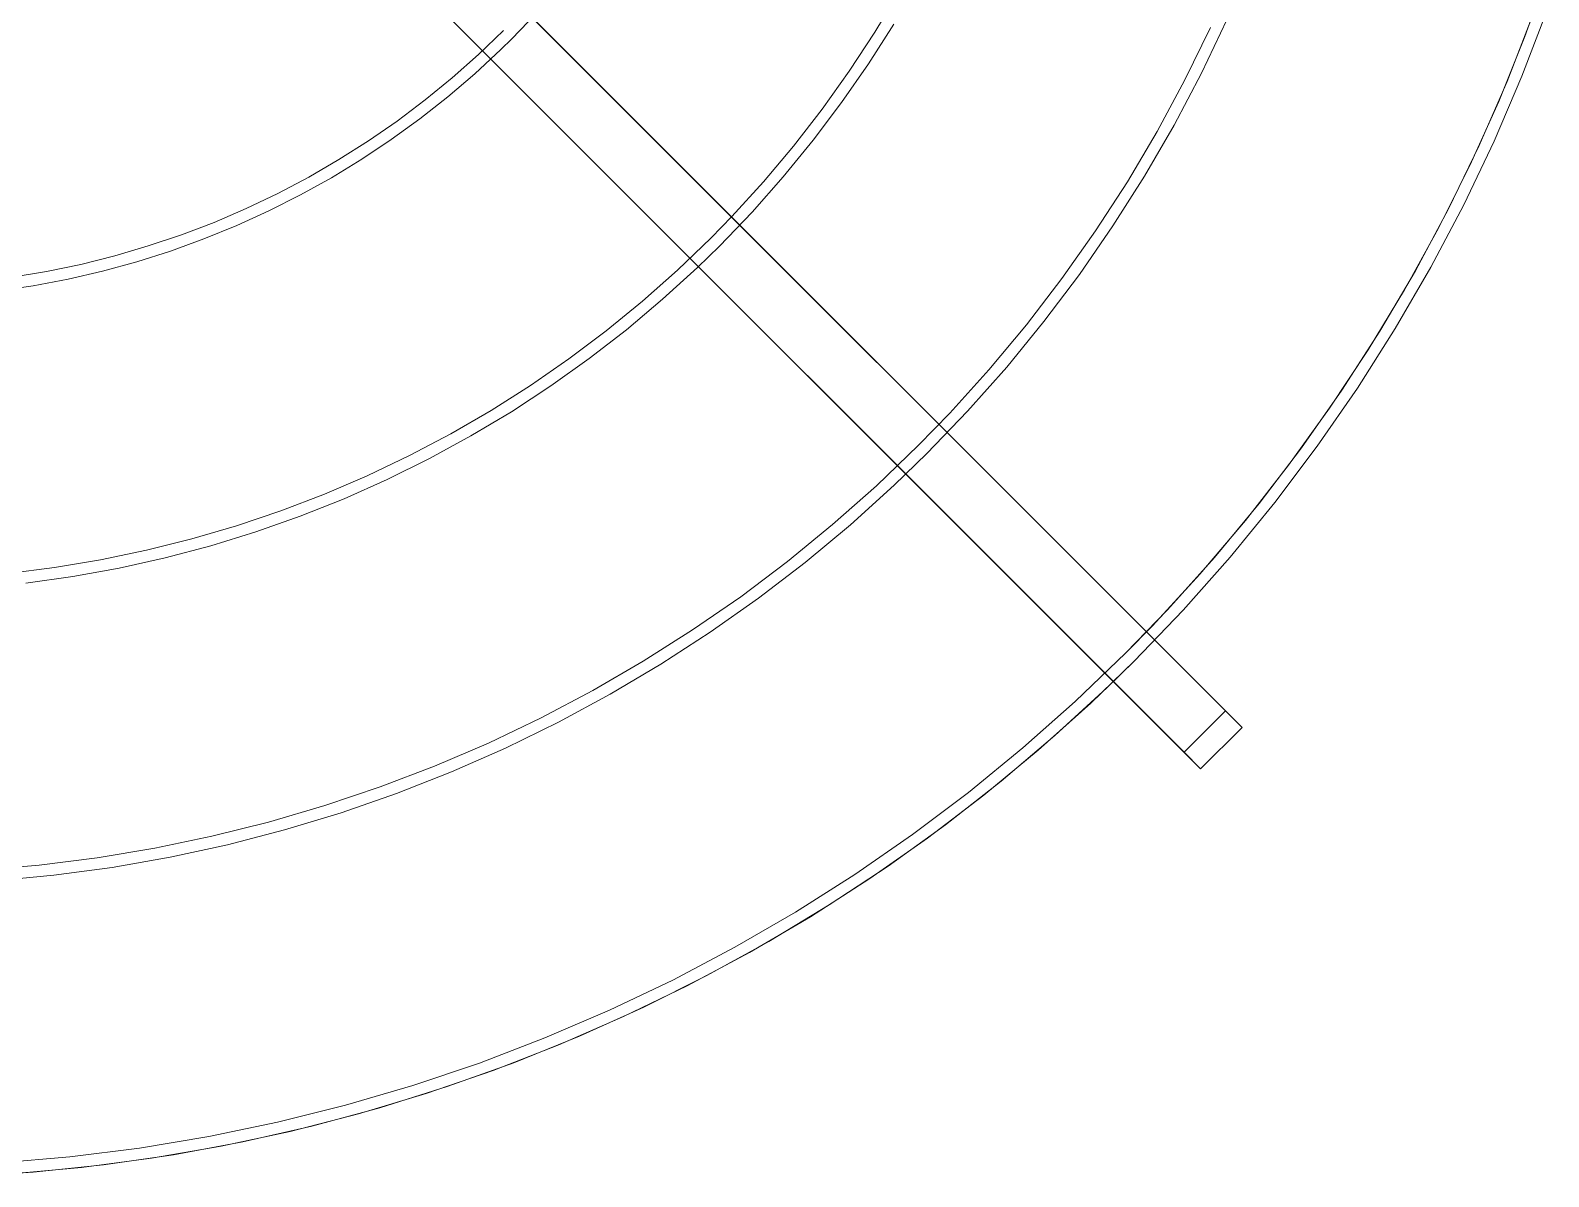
# Model space of a CAD drawing. Header units: millimetres. Extents: x -22227 to 20164, y 15335 to 61747.
# Drawn here: x -5593.7 to -5334.9, y 60946.2 to 61141.6 of the extents above; entities that cross this region are included whole.
import ezdxf

# ---------------------------------------------------------------- set-up
doc = ezdxf.new("R2010")
doc.units = ezdxf.units.MM
doc.layers.add('M-EQPM', color=7, linetype='Continuous', lineweight=5)

# ---------------------------------------------------------------- blocks, each defined once
blk = doc.blocks.new('DanNong_VRV - OD-A-1-1235631-MẶT BẰNG BỐ TRÍ THIẾT BỊ')
at = {"layer": 'M-EQPM'}
for p, q in [((440.9, -33.1), (251.39, 156.4)), ((251.39, 156.4), (443.72, -35.93)), ((436.65, -43), (244.32, 149.33)), ((244.32, 149.33), (433.82, -40.17)), ((440.9, -33.1), (433.82, -40.17)), ((440.9, -33.1), (433.82, -40.17)), ((443.72, -35.93), (440.9, -33.1)), ((436.65, -43), (443.72, -35.93)), ((443.72, -35.93), (436.65, -43)), ((433.82, -40.17), (436.65, -43))]:
    blk.add_line(p, q, dxfattribs=at)
at = {"layer": 'M-EQPM', "flags": 128}
for points in [[(425.34, -24.62), (433.68, -15.94), (441.67, -6.93), (449.29, 2.39), (456.53, 12.01), (463.38, 21.91), (469.83, 32.08), (475.87, 42.49), (481.49, 53.14), (486.67, 64), (491.42, 75.07), (495.72, 86.31)], [(425.34, -24.62), (433.68, -15.94), (441.67, -6.93), (449.29, 2.39), (456.53, 12.01), (463.38, 21.91), (469.83, 32.08), (475.87, 42.49), (481.49, 53.14), (486.67, 64), (491.42, 75.07), (495.72, 86.31)], [(495.96, 93.09), (491.93, 81.83), (487.45, 70.74), (482.53, 59.84), (477.18, 49.14), (471.41, 38.67), (465.22, 28.43), (458.63, 18.46), (451.65, 8.75), (444.28, -0.67), (436.54, -9.79), (428.44, -18.59), (423.92, -23.2)], [(495.96, 93.09), (491.93, 81.83), (487.45, 70.74), (482.53, 59.84), (477.18, 49.14), (471.41, 38.67), (465.22, 28.43), (458.63, 18.46), (451.65, 8.75), (444.28, -0.67), (436.54, -9.79), (428.44, -18.59), (423.92, -23.2)], [(225.68, -112.49), (237.7, -111.72), (249.67, -110.47), (261.59, -108.75), (273.42, -106.55), (285.16, -103.88), (296.78, -100.74), (308.27, -97.13), (319.61, -93.08), (330.77, -88.57), (341.74, -83.62), (352.51, -78.23), (363.05, -72.42), (373.36, -66.19), (383.4, -59.55), (393.17, -52.52), (402.66, -45.1), (411.83, -37.31), (420.69, -29.16), (425.34, -24.62)], [(225.68, -112.49), (237.7, -111.72), (249.67, -110.47), (261.59, -108.75), (273.42, -106.55), (285.16, -103.88), (296.78, -100.74), (308.27, -97.13), (319.61, -93.08), (330.77, -88.57), (341.74, -83.62), (352.51, -78.23), (363.05, -72.42), (373.36, -66.19), (383.4, -59.55), (393.17, -52.52), (402.66, -45.1), (411.83, -37.31), (420.69, -29.16), (425.34, -24.62)], [(423.92, -23.2), (415.3, -31.49), (406.35, -39.42), (397.09, -46.99), (387.54, -54.19), (377.71, -60.99), (367.61, -67.4), (357.26, -73.4), (346.68, -78.98), (335.89, -84.13), (324.9, -88.85), (313.73, -93.12), (302.4, -96.94), (290.93, -100.31), (279.32, -103.21), (267.62, -105.65), (255.82, -107.62), (243.96, -109.12), (232.04, -110.14)], [(423.92, -23.2), (415.3, -31.49), (406.35, -39.42), (397.09, -46.99), (387.54, -54.19), (377.71, -60.99), (367.61, -67.4), (357.26, -73.4), (346.68, -78.98), (335.89, -84.13), (324.9, -88.85), (313.73, -93.12), (302.4, -96.94), (290.93, -100.31), (279.32, -103.21), (267.62, -105.65), (255.82, -107.62), (243.96, -109.12), (232.04, -110.14)], [(493.24, 85.32), (488.9, 74.18), (484.12, 63.22), (478.9, 52.46), (473.26, 41.91), (467.2, 31.6), (460.73, 21.54), (453.87, 11.75), (446.62, 2.24), (438.99, -6.98), (431, -15.88), (423.92, -23.2)], [(425.34, -24.62), (433.68, -15.94), (441.67, -6.93), (449.29, 2.39), (456.53, 12.01), (463.38, 21.91), (469.83, 32.08), (475.87, 42.49), (481.49, 53.14), (486.67, 64), (491.42, 75.07), (495.72, 86.31)], [(438.34, 83.36), (433.97, 74.42), (429.24, 65.65), (424.17, 57.08), (418.75, 48.72), (413.01, 40.58), (406.95, 32.68), (400.57, 25.03), (393.89, 17.64), (388.57, 12.15)], [(389.98, 10.74), (396.94, 17.98), (403.6, 25.49), (409.95, 33.26), (415.99, 41.28), (421.71, 49.54), (427.09, 58.01), (432.12, 66.7), (436.8, 75.58), (441.13, 84.64)], [(354.63, 46.09), (360.2, 51.89), (365.53, 57.91), (370.62, 64.13), (375.46, 70.55), (380.03, 77.16), (384.34, 83.95)], [(385.22, 89.39), (381.13, 82.56), (376.77, 75.9), (372.15, 69.42), (367.27, 63.13), (362.14, 57.05), (356.78, 51.17), (353.21, 47.51)], [(319.27, 81.45), (323.46, 85.8)], [(317.86, 82.86), (313.56, 78.73), (309.1, 74.78), (304.49, 71.01), (299.73, 67.42), (294.83, 64.03), (289.8, 60.84), (284.64, 57.85), (279.37, 55.07), (273.99, 52.5), (268.51, 50.15), (262.95, 48.02), (257.3, 46.12), (251.58, 44.44), (245.8, 42.99), (239.97, 41.78), (234.09, 40.79)], [(231.73, 38.45), (237.71, 39.34), (243.64, 40.47), (249.52, 41.83), (255.35, 43.43), (261.1, 45.26), (266.78, 47.32), (272.37, 49.6), (277.87, 52.11), (283.26, 54.83), (288.54, 57.76), (293.69, 60.91), (298.72, 64.26), (303.61, 67.81), (308.35, 71.55), (312.94, 75.47), (317.37, 79.58), (319.27, 81.45)], [(353.21, 47.51), (347.47, 41.99), (341.52, 36.71), (335.36, 31.67), (329, 26.89), (322.45, 22.36), (315.73, 18.09), (308.85, 14.1), (301.81, 10.39), (294.62, 6.96), (287.31, 3.82), (279.88, 0.98), (272.33, -1.57), (264.7, -3.81), (256.98, -5.74), (249.18, -7.37), (241.33, -8.68), (233.44, -9.67)], [(236.46, -11.34), (244.42, -10.23), (252.33, -8.79), (260.18, -7.04), (267.95, -4.98), (275.63, -2.61), (283.21, 0.07), (290.68, 3.05), (298.02, 6.32), (305.22, 9.89), (312.28, 13.74), (319.18, 17.87), (325.91, 22.27), (332.45, 26.94), (338.81, 31.86), (344.96, 37.04), (350.9, 42.46), (354.63, 46.09)], [(231.19, -62.08), (241.18, -61.13), (251.13, -59.79), (261.02, -58.04), (270.83, -55.91), (280.54, -53.38), (290.15, -50.46), (299.63, -47.17), (308.98, -43.5), (318.17, -39.45), (327.19, -35.04), (336.02, -30.28), (344.66, -25.17), (353.09, -19.71), (361.29, -13.92), (369.26, -7.81), (376.97, -1.38), (384.42, 5.34), (389.98, 10.74)], [(388.57, 12.15), (381.39, 5.25), (373.94, -1.35), (366.23, -7.66), (358.27, -13.65), (350.08, -19.32), (341.67, -24.65), (333.05, -29.65), (324.25, -34.29), (315.26, -38.59), (306.11, -42.51), (296.8, -46.07), (287.37, -49.26), (277.81, -52.06), (268.15, -54.48), (258.4, -56.51), (248.58, -58.15), (238.7, -59.4), (228.77, -60.25)], [(423.92, -23.2), (415.3, -31.49), (406.35, -39.42), (397.09, -46.99), (387.54, -54.19), (377.71, -60.99), (367.61, -67.4), (357.26, -73.4), (346.68, -78.98), (335.89, -84.13), (324.9, -88.85), (313.73, -93.12), (302.4, -96.94), (290.93, -100.31), (279.32, -103.21), (267.62, -105.65), (255.82, -107.62), (243.96, -109.12), (232.04, -110.14)], [(233.92, -112.01), (245.91, -110.92), (257.84, -109.34), (269.71, -107.29), (281.48, -104.77), (293.14, -101.77), (304.67, -98.32), (316.06, -94.4), (327.27, -90.04), (338.31, -85.22), (349.14, -79.97), (359.76, -74.3), (370.14, -68.2), (380.27, -61.69), (390.13, -54.78), (399.7, -47.48), (408.98, -39.81), (417.94, -31.77), (425.34, -24.62)]]:
    blk.add_lwpolyline(points, dxfattribs=at)
blk = doc.blocks.new('DanNong_VRV - OD-A-1-V165-MẶT BẰNG BỐ TRÍ THIẾT BỊ')
at = {"layer": 'M-EQPM'}
for p, q in [((440.9, -33.1), (251.39, 156.4)), ((251.39, 156.4), (443.72, -35.93)), ((436.65, -43), (244.32, 149.33)), ((244.32, 149.33), (433.82, -40.17)), ((440.9, -33.1), (433.82, -40.17)), ((440.9, -33.1), (433.82, -40.17)), ((443.72, -35.93), (440.9, -33.1)), ((436.65, -43), (443.72, -35.93)), ((443.72, -35.93), (436.65, -43)), ((433.82, -40.17), (436.65, -43))]:
    blk.add_line(p, q, dxfattribs=at)
at = {"layer": 'M-EQPM', "flags": 128}
for points in [[(425.34, -24.62), (433.68, -15.94), (441.67, -6.93), (449.29, 2.39), (456.53, 12.01), (463.38, 21.91), (469.83, 32.08), (475.87, 42.49), (481.49, 53.14), (486.67, 64), (491.42, 75.07), (495.72, 86.31)], [(425.34, -24.62), (433.68, -15.94), (441.67, -6.93), (449.29, 2.39), (456.53, 12.01), (463.38, 21.91), (469.83, 32.08), (475.87, 42.49), (481.49, 53.14), (486.67, 64), (491.42, 75.07), (495.72, 86.31)], [(495.96, 93.09), (491.93, 81.83), (487.45, 70.74), (482.53, 59.84), (477.18, 49.14), (471.41, 38.67), (465.22, 28.43), (458.63, 18.46), (451.65, 8.75), (444.28, -0.67), (436.54, -9.79), (428.44, -18.59), (423.92, -23.2)], [(495.96, 93.09), (491.93, 81.83), (487.45, 70.74), (482.53, 59.84), (477.18, 49.14), (471.41, 38.67), (465.22, 28.43), (458.63, 18.46), (451.65, 8.75), (444.28, -0.67), (436.54, -9.79), (428.44, -18.59), (423.92, -23.2)], [(225.68, -112.49), (237.7, -111.72), (249.67, -110.47), (261.59, -108.75), (273.42, -106.55), (285.16, -103.88), (296.78, -100.74), (308.27, -97.13), (319.61, -93.08), (330.77, -88.57), (341.74, -83.62), (352.51, -78.23), (363.05, -72.42), (373.36, -66.19), (383.4, -59.55), (393.17, -52.52), (402.66, -45.1), (411.83, -37.31), (420.69, -29.16), (425.34, -24.62)], [(225.68, -112.49), (237.7, -111.72), (249.67, -110.47), (261.59, -108.75), (273.42, -106.55), (285.16, -103.88), (296.78, -100.74), (308.27, -97.13), (319.61, -93.08), (330.77, -88.57), (341.74, -83.62), (352.51, -78.23), (363.05, -72.42), (373.36, -66.19), (383.4, -59.55), (393.17, -52.52), (402.66, -45.1), (411.83, -37.31), (420.69, -29.16), (425.34, -24.62)], [(423.92, -23.2), (415.3, -31.49), (406.35, -39.42), (397.09, -46.99), (387.54, -54.19), (377.71, -60.99), (367.61, -67.4), (357.26, -73.4), (346.68, -78.98), (335.89, -84.13), (324.9, -88.85), (313.73, -93.12), (302.4, -96.94), (290.93, -100.31), (279.32, -103.21), (267.62, -105.65), (255.82, -107.62), (243.96, -109.12), (232.04, -110.14)], [(423.92, -23.2), (415.3, -31.49), (406.35, -39.42), (397.09, -46.99), (387.54, -54.19), (377.71, -60.99), (367.61, -67.4), (357.26, -73.4), (346.68, -78.98), (335.89, -84.13), (324.9, -88.85), (313.73, -93.12), (302.4, -96.94), (290.93, -100.31), (279.32, -103.21), (267.62, -105.65), (255.82, -107.62), (243.96, -109.12), (232.04, -110.14)], [(493.24, 85.32), (488.9, 74.18), (484.12, 63.22), (478.9, 52.46), (473.26, 41.91), (467.2, 31.6), (460.73, 21.54), (453.87, 11.75), (446.62, 2.24), (438.99, -6.98), (431, -15.88), (423.92, -23.2)], [(425.34, -24.62), (433.68, -15.94), (441.67, -6.93), (449.29, 2.39), (456.53, 12.01), (463.38, 21.91), (469.83, 32.08), (475.87, 42.49), (481.49, 53.14), (486.67, 64), (491.42, 75.07), (495.72, 86.31)], [(438.34, 83.36), (433.97, 74.42), (429.24, 65.65), (424.17, 57.08), (418.75, 48.72), (413.01, 40.58), (406.95, 32.68), (400.57, 25.03), (393.89, 17.64), (388.57, 12.15)], [(389.98, 10.74), (396.94, 17.98), (403.6, 25.49), (409.95, 33.26), (415.99, 41.28), (421.71, 49.54), (427.09, 58.01), (432.12, 66.7), (436.8, 75.58), (441.13, 84.64)], [(354.63, 46.09), (360.2, 51.89), (365.53, 57.91), (370.62, 64.13), (375.46, 70.55), (380.03, 77.16), (384.34, 83.95)], [(385.22, 89.39), (381.13, 82.56), (376.77, 75.9), (372.15, 69.42), (367.27, 63.13), (362.14, 57.05), (356.78, 51.17), (353.21, 47.51)], [(319.27, 81.45), (323.46, 85.8)], [(317.86, 82.86), (313.56, 78.73), (309.1, 74.78), (304.49, 71.01), (299.73, 67.42), (294.83, 64.03), (289.8, 60.84), (284.64, 57.85), (279.37, 55.07), (273.99, 52.5), (268.51, 50.15), (262.95, 48.02), (257.3, 46.12), (251.58, 44.44), (245.8, 42.99), (239.97, 41.78), (234.09, 40.79)], [(231.73, 38.45), (237.71, 39.34), (243.64, 40.47), (249.52, 41.83), (255.35, 43.43), (261.1, 45.26), (266.78, 47.32), (272.37, 49.6), (277.87, 52.11), (283.26, 54.83), (288.54, 57.76), (293.69, 60.91), (298.72, 64.26), (303.61, 67.81), (308.35, 71.55), (312.94, 75.47), (317.37, 79.58), (319.27, 81.45)], [(353.21, 47.51), (347.47, 41.99), (341.52, 36.71), (335.36, 31.67), (329, 26.89), (322.45, 22.36), (315.73, 18.09), (308.85, 14.1), (301.81, 10.39), (294.62, 6.96), (287.31, 3.82), (279.88, 0.98), (272.33, -1.57), (264.7, -3.81), (256.98, -5.74), (249.18, -7.37), (241.33, -8.68), (233.44, -9.67)], [(236.46, -11.34), (244.42, -10.23), (252.33, -8.79), (260.18, -7.04), (267.95, -4.98), (275.63, -2.61), (283.21, 0.07), (290.68, 3.05), (298.02, 6.32), (305.22, 9.89), (312.28, 13.74), (319.18, 17.87), (325.91, 22.27), (332.45, 26.94), (338.81, 31.86), (344.96, 37.04), (350.9, 42.46), (354.63, 46.09)], [(231.19, -62.08), (241.18, -61.13), (251.13, -59.79), (261.02, -58.04), (270.83, -55.91), (280.54, -53.38), (290.15, -50.46), (299.63, -47.17), (308.98, -43.5), (318.17, -39.45), (327.19, -35.04), (336.02, -30.28), (344.66, -25.17), (353.09, -19.71), (361.29, -13.92), (369.26, -7.81), (376.97, -1.38), (384.42, 5.34), (389.98, 10.74)], [(388.57, 12.15), (381.39, 5.25), (373.94, -1.35), (366.23, -7.66), (358.27, -13.65), (350.08, -19.32), (341.67, -24.65), (333.05, -29.65), (324.25, -34.29), (315.26, -38.59), (306.11, -42.51), (296.8, -46.07), (287.37, -49.26), (277.81, -52.06), (268.15, -54.48), (258.4, -56.51), (248.58, -58.15), (238.7, -59.4), (228.77, -60.25)], [(423.92, -23.2), (415.3, -31.49), (406.35, -39.42), (397.09, -46.99), (387.54, -54.19), (377.71, -60.99), (367.61, -67.4), (357.26, -73.4), (346.68, -78.98), (335.89, -84.13), (324.9, -88.85), (313.73, -93.12), (302.4, -96.94), (290.93, -100.31), (279.32, -103.21), (267.62, -105.65), (255.82, -107.62), (243.96, -109.12), (232.04, -110.14)], [(233.92, -112.01), (245.91, -110.92), (257.84, -109.34), (269.71, -107.29), (281.48, -104.77), (293.14, -101.77), (304.67, -98.32), (316.06, -94.4), (327.27, -90.04), (338.31, -85.22), (349.14, -79.97), (359.76, -74.3), (370.14, -68.2), (380.27, -61.69), (390.13, -54.78), (399.7, -47.48), (408.98, -39.81), (417.94, -31.77), (425.34, -24.62)]]:
    blk.add_lwpolyline(points, dxfattribs=at)
blk = doc.blocks.new('DanNong_VRV - OD-A-1-V174-MẶT BẰNG BỐ TRÍ THIẾT BỊ')
at = {"layer": 'M-EQPM'}
for p, q in [((440.9, -33.1), (251.39, 156.4)), ((251.39, 156.4), (443.72, -35.93)), ((440.9, -33.1), (251.39, 156.4)), ((251.39, 156.4), (443.72, -35.93)), ((436.65, -43), (244.32, 149.33)), ((244.32, 149.33), (433.82, -40.17)), ((436.65, -43), (244.32, 149.33)), ((244.32, 149.33), (433.82, -40.17)), ((440.9, -33.1), (433.82, -40.17)), ((440.9, -33.1), (433.82, -40.17)), ((440.9, -33.1), (433.82, -40.17)), ((440.9, -33.1), (433.82, -40.17)), ((443.72, -35.93), (440.9, -33.1)), ((443.72, -35.93), (440.9, -33.1)), ((436.65, -43), (443.72, -35.93)), ((443.72, -35.93), (436.65, -43)), ((436.65, -43), (443.72, -35.93)), ((443.72, -35.93), (436.65, -43)), ((433.82, -40.17), (436.65, -43)), ((433.82, -40.17), (436.65, -43))]:
    blk.add_line(p, q, dxfattribs=at)
at = {"layer": 'M-EQPM', "flags": 128}
for points in [[(425.34, -24.62), (433.68, -15.94), (441.67, -6.93), (449.29, 2.39), (456.53, 12.01), (463.38, 21.91), (469.83, 32.08), (475.87, 42.49), (481.49, 53.14), (486.67, 64), (491.42, 75.07), (495.72, 86.31)], [(425.34, -24.62), (433.68, -15.94), (441.67, -6.93), (449.29, 2.39), (456.53, 12.01), (463.38, 21.91), (469.83, 32.08), (475.87, 42.49), (481.49, 53.14), (486.67, 64), (491.42, 75.07), (495.72, 86.31)], [(425.34, -24.62), (433.68, -15.94), (441.67, -6.93), (449.29, 2.39), (456.53, 12.01), (463.38, 21.91), (469.83, 32.08), (475.87, 42.49), (481.49, 53.14), (486.67, 64), (491.42, 75.07), (495.72, 86.31)], [(425.34, -24.62), (433.68, -15.94), (441.67, -6.93), (449.29, 2.39), (456.53, 12.01), (463.38, 21.91), (469.83, 32.08), (475.87, 42.49), (481.49, 53.14), (486.67, 64), (491.42, 75.07), (495.72, 86.31)], [(495.96, 93.09), (491.93, 81.83), (487.45, 70.74), (482.53, 59.84), (477.18, 49.14), (471.41, 38.67), (465.22, 28.43), (458.63, 18.46), (451.65, 8.75), (444.28, -0.67), (436.54, -9.79), (428.44, -18.59), (423.92, -23.2)], [(495.96, 93.09), (491.93, 81.83), (487.45, 70.74), (482.53, 59.84), (477.18, 49.14), (471.41, 38.67), (465.22, 28.43), (458.63, 18.46), (451.65, 8.75), (444.28, -0.67), (436.54, -9.79), (428.44, -18.59), (423.92, -23.2)], [(495.96, 93.09), (491.93, 81.83), (487.45, 70.74), (482.53, 59.84), (477.18, 49.14), (471.41, 38.67), (465.22, 28.43), (458.63, 18.46), (451.65, 8.75), (444.28, -0.67), (436.54, -9.79), (428.44, -18.59), (423.92, -23.2)], [(495.96, 93.09), (491.93, 81.83), (487.45, 70.74), (482.53, 59.84), (477.18, 49.14), (471.41, 38.67), (465.22, 28.43), (458.63, 18.46), (451.65, 8.75), (444.28, -0.67), (436.54, -9.79), (428.44, -18.59), (423.92, -23.2)], [(225.68, -112.49), (237.7, -111.72), (249.67, -110.47), (261.59, -108.75), (273.42, -106.55), (285.16, -103.88), (296.78, -100.74), (308.27, -97.13), (319.61, -93.08), (330.77, -88.57), (341.74, -83.62), (352.51, -78.23), (363.05, -72.42), (373.36, -66.19), (383.4, -59.55), (393.17, -52.52), (402.66, -45.1), (411.83, -37.31), (420.69, -29.16), (425.34, -24.62)], [(225.68, -112.49), (237.7, -111.72), (249.67, -110.47), (261.59, -108.75), (273.42, -106.55), (285.16, -103.88), (296.78, -100.74), (308.27, -97.13), (319.61, -93.08), (330.77, -88.57), (341.74, -83.62), (352.51, -78.23), (363.05, -72.42), (373.36, -66.19), (383.4, -59.55), (393.17, -52.52), (402.66, -45.1), (411.83, -37.31), (420.69, -29.16), (425.34, -24.62)], [(225.68, -112.49), (237.7, -111.72), (249.67, -110.47), (261.59, -108.75), (273.42, -106.55), (285.16, -103.88), (296.78, -100.74), (308.27, -97.13), (319.61, -93.08), (330.77, -88.57), (341.74, -83.62), (352.51, -78.23), (363.05, -72.42), (373.36, -66.19), (383.4, -59.55), (393.17, -52.52), (402.66, -45.1), (411.83, -37.31), (420.69, -29.16), (425.34, -24.62)], [(225.68, -112.49), (237.7, -111.72), (249.67, -110.47), (261.59, -108.75), (273.42, -106.55), (285.16, -103.88), (296.78, -100.74), (308.27, -97.13), (319.61, -93.08), (330.77, -88.57), (341.74, -83.62), (352.51, -78.23), (363.05, -72.42), (373.36, -66.19), (383.4, -59.55), (393.17, -52.52), (402.66, -45.1), (411.83, -37.31), (420.69, -29.16), (425.34, -24.62)], [(423.92, -23.2), (415.3, -31.49), (406.35, -39.42), (397.09, -46.99), (387.54, -54.19), (377.71, -60.99), (367.61, -67.4), (357.26, -73.4), (346.68, -78.98), (335.89, -84.13), (324.9, -88.85), (313.73, -93.12), (302.4, -96.94), (290.93, -100.31), (279.32, -103.21), (267.62, -105.65), (255.82, -107.62), (243.96, -109.12), (232.04, -110.14)], [(423.92, -23.2), (415.3, -31.49), (406.35, -39.42), (397.09, -46.99), (387.54, -54.19), (377.71, -60.99), (367.61, -67.4), (357.26, -73.4), (346.68, -78.98), (335.89, -84.13), (324.9, -88.85), (313.73, -93.12), (302.4, -96.94), (290.93, -100.31), (279.32, -103.21), (267.62, -105.65), (255.82, -107.62), (243.96, -109.12), (232.04, -110.14)], [(423.92, -23.2), (415.3, -31.49), (406.35, -39.42), (397.09, -46.99), (387.54, -54.19), (377.71, -60.99), (367.61, -67.4), (357.26, -73.4), (346.68, -78.98), (335.89, -84.13), (324.9, -88.85), (313.73, -93.12), (302.4, -96.94), (290.93, -100.31), (279.32, -103.21), (267.62, -105.65), (255.82, -107.62), (243.96, -109.12), (232.04, -110.14)], [(423.92, -23.2), (415.3, -31.49), (406.35, -39.42), (397.09, -46.99), (387.54, -54.19), (377.71, -60.99), (367.61, -67.4), (357.26, -73.4), (346.68, -78.98), (335.89, -84.13), (324.9, -88.85), (313.73, -93.12), (302.4, -96.94), (290.93, -100.31), (279.32, -103.21), (267.62, -105.65), (255.82, -107.62), (243.96, -109.12), (232.04, -110.14)], [(493.24, 85.32), (488.9, 74.18), (484.12, 63.22), (478.9, 52.46), (473.26, 41.91), (467.2, 31.6), (460.73, 21.54), (453.87, 11.75), (446.62, 2.24), (438.99, -6.98), (431, -15.88), (423.92, -23.2)], [(493.24, 85.32), (488.9, 74.18), (484.12, 63.22), (478.9, 52.46), (473.26, 41.91), (467.2, 31.6), (460.73, 21.54), (453.87, 11.75), (446.62, 2.24), (438.99, -6.98), (431, -15.88), (423.92, -23.2)], [(425.34, -24.62), (433.68, -15.94), (441.67, -6.93), (449.29, 2.39), (456.53, 12.01), (463.38, 21.91), (469.83, 32.08), (475.87, 42.49), (481.49, 53.14), (486.67, 64), (491.42, 75.07), (495.72, 86.31)], [(425.34, -24.62), (433.68, -15.94), (441.67, -6.93), (449.29, 2.39), (456.53, 12.01), (463.38, 21.91), (469.83, 32.08), (475.87, 42.49), (481.49, 53.14), (486.67, 64), (491.42, 75.07), (495.72, 86.31)], [(438.34, 83.36), (433.97, 74.42), (429.24, 65.65), (424.17, 57.08), (418.75, 48.72), (413.01, 40.58), (406.95, 32.68), (400.57, 25.03), (393.89, 17.64), (388.57, 12.15)], [(438.34, 83.36), (433.97, 74.42), (429.24, 65.65), (424.17, 57.08), (418.75, 48.72), (413.01, 40.58), (406.95, 32.68), (400.57, 25.03), (393.89, 17.64), (388.57, 12.15)], [(389.98, 10.74), (396.94, 17.98), (403.6, 25.49), (409.95, 33.26), (415.99, 41.28), (421.71, 49.54), (427.09, 58.01), (432.12, 66.7), (436.8, 75.58), (441.13, 84.64)], [(389.98, 10.74), (396.94, 17.98), (403.6, 25.49), (409.95, 33.26), (415.99, 41.28), (421.71, 49.54), (427.09, 58.01), (432.12, 66.7), (436.8, 75.58), (441.13, 84.64)], [(354.63, 46.09), (360.2, 51.89), (365.53, 57.91), (370.62, 64.13), (375.46, 70.55), (380.03, 77.16), (384.34, 83.95)], [(354.63, 46.09), (360.2, 51.89), (365.53, 57.91), (370.62, 64.13), (375.46, 70.55), (380.03, 77.16), (384.34, 83.95)], [(385.22, 89.39), (381.13, 82.56), (376.77, 75.9), (372.15, 69.42), (367.27, 63.13), (362.14, 57.05), (356.78, 51.17), (353.21, 47.51)], [(385.22, 89.39), (381.13, 82.56), (376.77, 75.9), (372.15, 69.42), (367.27, 63.13), (362.14, 57.05), (356.78, 51.17), (353.21, 47.51)], [(319.27, 81.45), (323.46, 85.8)], [(319.27, 81.45), (323.46, 85.8)], [(317.86, 82.86), (313.56, 78.73), (309.1, 74.78), (304.49, 71.01), (299.73, 67.42), (294.83, 64.03), (289.8, 60.84), (284.64, 57.85), (279.37, 55.07), (273.99, 52.5), (268.51, 50.15), (262.95, 48.02), (257.3, 46.12), (251.58, 44.44), (245.8, 42.99), (239.97, 41.78), (234.09, 40.79)], [(317.86, 82.86), (313.56, 78.73), (309.1, 74.78), (304.49, 71.01), (299.73, 67.42), (294.83, 64.03), (289.8, 60.84), (284.64, 57.85), (279.37, 55.07), (273.99, 52.5), (268.51, 50.15), (262.95, 48.02), (257.3, 46.12), (251.58, 44.44), (245.8, 42.99), (239.97, 41.78), (234.09, 40.79)], [(231.73, 38.45), (237.71, 39.34), (243.64, 40.47), (249.52, 41.83), (255.35, 43.43), (261.1, 45.26), (266.78, 47.32), (272.37, 49.6), (277.87, 52.11), (283.26, 54.83), (288.54, 57.76), (293.69, 60.91), (298.72, 64.26), (303.61, 67.81), (308.35, 71.55), (312.94, 75.47), (317.37, 79.58), (319.27, 81.45)], [(231.73, 38.45), (237.71, 39.34), (243.64, 40.47), (249.52, 41.83), (255.35, 43.43), (261.1, 45.26), (266.78, 47.32), (272.37, 49.6), (277.87, 52.11), (283.26, 54.83), (288.54, 57.76), (293.69, 60.91), (298.72, 64.26), (303.61, 67.81), (308.35, 71.55), (312.94, 75.47), (317.37, 79.58), (319.27, 81.45)], [(353.21, 47.51), (347.47, 41.99), (341.52, 36.71), (335.36, 31.67), (329, 26.89), (322.45, 22.36), (315.73, 18.09), (308.85, 14.1), (301.81, 10.39), (294.62, 6.96), (287.31, 3.82), (279.88, 0.98), (272.33, -1.57), (264.7, -3.81), (256.98, -5.74), (249.18, -7.37), (241.33, -8.68), (233.44, -9.67)], [(353.21, 47.51), (347.47, 41.99), (341.52, 36.71), (335.36, 31.67), (329, 26.89), (322.45, 22.36), (315.73, 18.09), (308.85, 14.1), (301.81, 10.39), (294.62, 6.96), (287.31, 3.82), (279.88, 0.98), (272.33, -1.57), (264.7, -3.81), (256.98, -5.74), (249.18, -7.37), (241.33, -8.68), (233.44, -9.67)], [(236.46, -11.34), (244.42, -10.23), (252.33, -8.79), (260.18, -7.04), (267.95, -4.98), (275.63, -2.61), (283.21, 0.07), (290.68, 3.05), (298.02, 6.32), (305.22, 9.89), (312.28, 13.74), (319.18, 17.87), (325.91, 22.27), (332.45, 26.94), (338.81, 31.86), (344.96, 37.04), (350.9, 42.46), (354.63, 46.09)], [(236.46, -11.34), (244.42, -10.23), (252.33, -8.79), (260.18, -7.04), (267.95, -4.98), (275.63, -2.61), (283.21, 0.07), (290.68, 3.05), (298.02, 6.32), (305.22, 9.89), (312.28, 13.74), (319.18, 17.87), (325.91, 22.27), (332.45, 26.94), (338.81, 31.86), (344.96, 37.04), (350.9, 42.46), (354.63, 46.09)], [(231.19, -62.08), (241.18, -61.13), (251.13, -59.79), (261.02, -58.04), (270.83, -55.91), (280.54, -53.38), (290.15, -50.46), (299.63, -47.17), (308.98, -43.5), (318.17, -39.45), (327.19, -35.04), (336.02, -30.28), (344.66, -25.17), (353.09, -19.71), (361.29, -13.92), (369.26, -7.81), (376.97, -1.38), (384.42, 5.34), (389.98, 10.74)], [(231.19, -62.08), (241.18, -61.13), (251.13, -59.79), (261.02, -58.04), (270.83, -55.91), (280.54, -53.38), (290.15, -50.46), (299.63, -47.17), (308.98, -43.5), (318.17, -39.45), (327.19, -35.04), (336.02, -30.28), (344.66, -25.17), (353.09, -19.71), (361.29, -13.92), (369.26, -7.81), (376.97, -1.38), (384.42, 5.34), (389.98, 10.74)], [(388.57, 12.15), (381.39, 5.25), (373.94, -1.35), (366.23, -7.66), (358.27, -13.65), (350.08, -19.32), (341.67, -24.65), (333.05, -29.65), (324.25, -34.29), (315.26, -38.59), (306.11, -42.51), (296.8, -46.07), (287.37, -49.26), (277.81, -52.06), (268.15, -54.48), (258.4, -56.51), (248.58, -58.15), (238.7, -59.4), (228.77, -60.25)], [(388.57, 12.15), (381.39, 5.25), (373.94, -1.35), (366.23, -7.66), (358.27, -13.65), (350.08, -19.32), (341.67, -24.65), (333.05, -29.65), (324.25, -34.29), (315.26, -38.59), (306.11, -42.51), (296.8, -46.07), (287.37, -49.26), (277.81, -52.06), (268.15, -54.48), (258.4, -56.51), (248.58, -58.15), (238.7, -59.4), (228.77, -60.25)], [(423.92, -23.2), (415.3, -31.49), (406.35, -39.42), (397.09, -46.99), (387.54, -54.19), (377.71, -60.99), (367.61, -67.4), (357.26, -73.4), (346.68, -78.98), (335.89, -84.13), (324.9, -88.85), (313.73, -93.12), (302.4, -96.94), (290.93, -100.31), (279.32, -103.21), (267.62, -105.65), (255.82, -107.62), (243.96, -109.12), (232.04, -110.14)], [(423.92, -23.2), (415.3, -31.49), (406.35, -39.42), (397.09, -46.99), (387.54, -54.19), (377.71, -60.99), (367.61, -67.4), (357.26, -73.4), (346.68, -78.98), (335.89, -84.13), (324.9, -88.85), (313.73, -93.12), (302.4, -96.94), (290.93, -100.31), (279.32, -103.21), (267.62, -105.65), (255.82, -107.62), (243.96, -109.12), (232.04, -110.14)], [(233.92, -112.01), (245.91, -110.92), (257.84, -109.34), (269.71, -107.29), (281.48, -104.77), (293.14, -101.77), (304.67, -98.32), (316.06, -94.4), (327.27, -90.04), (338.31, -85.22), (349.14, -79.97), (359.76, -74.3), (370.14, -68.2), (380.27, -61.69), (390.13, -54.78), (399.7, -47.48), (408.98, -39.81), (417.94, -31.77), (425.34, -24.62)], [(233.92, -112.01), (245.91, -110.92), (257.84, -109.34), (269.71, -107.29), (281.48, -104.77), (293.14, -101.77), (304.67, -98.32), (316.06, -94.4), (327.27, -90.04), (338.31, -85.22), (349.14, -79.97), (359.76, -74.3), (370.14, -68.2), (380.27, -61.69), (390.13, -54.78), (399.7, -47.48), (408.98, -39.81), (417.94, -31.77), (425.34, -24.62)]]:
    blk.add_lwpolyline(points, dxfattribs=at)
blk = doc.blocks.new('DanNong_VRV - OD-A-1-V179-MẶT BẰNG BỐ TRÍ THIẾT BỊ')
at = {"layer": 'M-EQPM'}
for p, q in [((440.9, -33.1), (251.39, 156.4)), ((251.39, 156.4), (443.72, -35.93)), ((440.9, -33.1), (251.39, 156.4)), ((251.39, 156.4), (443.72, -35.93)), ((436.65, -43), (244.32, 149.33)), ((244.32, 149.33), (433.82, -40.17)), ((436.65, -43), (244.32, 149.33)), ((244.32, 149.33), (433.82, -40.17)), ((440.9, -33.1), (433.82, -40.17)), ((440.9, -33.1), (433.82, -40.17)), ((440.9, -33.1), (433.82, -40.17)), ((440.9, -33.1), (433.82, -40.17)), ((443.72, -35.93), (440.9, -33.1)), ((443.72, -35.93), (440.9, -33.1)), ((436.65, -43), (443.72, -35.93)), ((443.72, -35.93), (436.65, -43)), ((436.65, -43), (443.72, -35.93)), ((443.72, -35.93), (436.65, -43)), ((433.82, -40.17), (436.65, -43)), ((433.82, -40.17), (436.65, -43))]:
    blk.add_line(p, q, dxfattribs=at)
at = {"layer": 'M-EQPM', "flags": 128}
for points in [[(425.34, -24.62), (433.68, -15.94), (441.67, -6.93), (449.29, 2.39), (456.53, 12.01), (463.38, 21.91), (469.83, 32.08), (475.87, 42.49), (481.49, 53.14), (486.67, 64), (491.42, 75.07), (495.72, 86.31)], [(425.34, -24.62), (433.68, -15.94), (441.67, -6.93), (449.29, 2.39), (456.53, 12.01), (463.38, 21.91), (469.83, 32.08), (475.87, 42.49), (481.49, 53.14), (486.67, 64), (491.42, 75.07), (495.72, 86.31)], [(425.34, -24.62), (433.68, -15.94), (441.67, -6.93), (449.29, 2.39), (456.53, 12.01), (463.38, 21.91), (469.83, 32.08), (475.87, 42.49), (481.49, 53.14), (486.67, 64), (491.42, 75.07), (495.72, 86.31)], [(425.34, -24.62), (433.68, -15.94), (441.67, -6.93), (449.29, 2.39), (456.53, 12.01), (463.38, 21.91), (469.83, 32.08), (475.87, 42.49), (481.49, 53.14), (486.67, 64), (491.42, 75.07), (495.72, 86.31)], [(495.96, 93.09), (491.93, 81.83), (487.45, 70.74), (482.53, 59.84), (477.18, 49.14), (471.41, 38.67), (465.22, 28.43), (458.63, 18.46), (451.65, 8.75), (444.28, -0.67), (436.54, -9.79), (428.44, -18.59), (423.92, -23.2)], [(495.96, 93.09), (491.93, 81.83), (487.45, 70.74), (482.53, 59.84), (477.18, 49.14), (471.41, 38.67), (465.22, 28.43), (458.63, 18.46), (451.65, 8.75), (444.28, -0.67), (436.54, -9.79), (428.44, -18.59), (423.92, -23.2)], [(495.96, 93.09), (491.93, 81.83), (487.45, 70.74), (482.53, 59.84), (477.18, 49.14), (471.41, 38.67), (465.22, 28.43), (458.63, 18.46), (451.65, 8.75), (444.28, -0.67), (436.54, -9.79), (428.44, -18.59), (423.92, -23.2)], [(495.96, 93.09), (491.93, 81.83), (487.45, 70.74), (482.53, 59.84), (477.18, 49.14), (471.41, 38.67), (465.22, 28.43), (458.63, 18.46), (451.65, 8.75), (444.28, -0.67), (436.54, -9.79), (428.44, -18.59), (423.92, -23.2)], [(225.68, -112.49), (237.7, -111.72), (249.67, -110.47), (261.59, -108.75), (273.42, -106.55), (285.16, -103.88), (296.78, -100.74), (308.27, -97.13), (319.61, -93.08), (330.77, -88.57), (341.74, -83.62), (352.51, -78.23), (363.05, -72.42), (373.36, -66.19), (383.4, -59.55), (393.17, -52.52), (402.66, -45.1), (411.83, -37.31), (420.69, -29.16), (425.34, -24.62)], [(225.68, -112.49), (237.7, -111.72), (249.67, -110.47), (261.59, -108.75), (273.42, -106.55), (285.16, -103.88), (296.78, -100.74), (308.27, -97.13), (319.61, -93.08), (330.77, -88.57), (341.74, -83.62), (352.51, -78.23), (363.05, -72.42), (373.36, -66.19), (383.4, -59.55), (393.17, -52.52), (402.66, -45.1), (411.83, -37.31), (420.69, -29.16), (425.34, -24.62)], [(225.68, -112.49), (237.7, -111.72), (249.67, -110.47), (261.59, -108.75), (273.42, -106.55), (285.16, -103.88), (296.78, -100.74), (308.27, -97.13), (319.61, -93.08), (330.77, -88.57), (341.74, -83.62), (352.51, -78.23), (363.05, -72.42), (373.36, -66.19), (383.4, -59.55), (393.17, -52.52), (402.66, -45.1), (411.83, -37.31), (420.69, -29.16), (425.34, -24.62)], [(225.68, -112.49), (237.7, -111.72), (249.67, -110.47), (261.59, -108.75), (273.42, -106.55), (285.16, -103.88), (296.78, -100.74), (308.27, -97.13), (319.61, -93.08), (330.77, -88.57), (341.74, -83.62), (352.51, -78.23), (363.05, -72.42), (373.36, -66.19), (383.4, -59.55), (393.17, -52.52), (402.66, -45.1), (411.83, -37.31), (420.69, -29.16), (425.34, -24.62)], [(423.92, -23.2), (415.3, -31.49), (406.35, -39.42), (397.09, -46.99), (387.54, -54.19), (377.71, -60.99), (367.61, -67.4), (357.26, -73.4), (346.68, -78.98), (335.89, -84.13), (324.9, -88.85), (313.73, -93.12), (302.4, -96.94), (290.93, -100.31), (279.32, -103.21), (267.62, -105.65), (255.82, -107.62), (243.96, -109.12), (232.04, -110.14)], [(423.92, -23.2), (415.3, -31.49), (406.35, -39.42), (397.09, -46.99), (387.54, -54.19), (377.71, -60.99), (367.61, -67.4), (357.26, -73.4), (346.68, -78.98), (335.89, -84.13), (324.9, -88.85), (313.73, -93.12), (302.4, -96.94), (290.93, -100.31), (279.32, -103.21), (267.62, -105.65), (255.82, -107.62), (243.96, -109.12), (232.04, -110.14)], [(423.92, -23.2), (415.3, -31.49), (406.35, -39.42), (397.09, -46.99), (387.54, -54.19), (377.71, -60.99), (367.61, -67.4), (357.26, -73.4), (346.68, -78.98), (335.89, -84.13), (324.9, -88.85), (313.73, -93.12), (302.4, -96.94), (290.93, -100.31), (279.32, -103.21), (267.62, -105.65), (255.82, -107.62), (243.96, -109.12), (232.04, -110.14)], [(423.92, -23.2), (415.3, -31.49), (406.35, -39.42), (397.09, -46.99), (387.54, -54.19), (377.71, -60.99), (367.61, -67.4), (357.26, -73.4), (346.68, -78.98), (335.89, -84.13), (324.9, -88.85), (313.73, -93.12), (302.4, -96.94), (290.93, -100.31), (279.32, -103.21), (267.62, -105.65), (255.82, -107.62), (243.96, -109.12), (232.04, -110.14)], [(493.24, 85.32), (488.9, 74.18), (484.12, 63.22), (478.9, 52.46), (473.26, 41.91), (467.2, 31.6), (460.73, 21.54), (453.87, 11.75), (446.62, 2.24), (438.99, -6.98), (431, -15.88), (423.92, -23.2)], [(493.24, 85.32), (488.9, 74.18), (484.12, 63.22), (478.9, 52.46), (473.26, 41.91), (467.2, 31.6), (460.73, 21.54), (453.87, 11.75), (446.62, 2.24), (438.99, -6.98), (431, -15.88), (423.92, -23.2)], [(425.34, -24.62), (433.68, -15.94), (441.67, -6.93), (449.29, 2.39), (456.53, 12.01), (463.38, 21.91), (469.83, 32.08), (475.87, 42.49), (481.49, 53.14), (486.67, 64), (491.42, 75.07), (495.72, 86.31)], [(425.34, -24.62), (433.68, -15.94), (441.67, -6.93), (449.29, 2.39), (456.53, 12.01), (463.38, 21.91), (469.83, 32.08), (475.87, 42.49), (481.49, 53.14), (486.67, 64), (491.42, 75.07), (495.72, 86.31)], [(438.34, 83.36), (433.97, 74.42), (429.24, 65.65), (424.17, 57.08), (418.75, 48.72), (413.01, 40.58), (406.95, 32.68), (400.57, 25.03), (393.89, 17.64), (388.57, 12.15)], [(438.34, 83.36), (433.97, 74.42), (429.24, 65.65), (424.17, 57.08), (418.75, 48.72), (413.01, 40.58), (406.95, 32.68), (400.57, 25.03), (393.89, 17.64), (388.57, 12.15)], [(389.98, 10.74), (396.94, 17.98), (403.6, 25.49), (409.95, 33.26), (415.99, 41.28), (421.71, 49.54), (427.09, 58.01), (432.12, 66.7), (436.8, 75.58), (441.13, 84.64)], [(389.98, 10.74), (396.94, 17.98), (403.6, 25.49), (409.95, 33.26), (415.99, 41.28), (421.71, 49.54), (427.09, 58.01), (432.12, 66.7), (436.8, 75.58), (441.13, 84.64)], [(354.63, 46.09), (360.2, 51.89), (365.53, 57.91), (370.62, 64.13), (375.46, 70.55), (380.03, 77.16), (384.34, 83.95)], [(354.63, 46.09), (360.2, 51.89), (365.53, 57.91), (370.62, 64.13), (375.46, 70.55), (380.03, 77.16), (384.34, 83.95)], [(385.22, 89.39), (381.13, 82.56), (376.77, 75.9), (372.15, 69.42), (367.27, 63.13), (362.14, 57.05), (356.78, 51.17), (353.21, 47.51)], [(385.22, 89.39), (381.13, 82.56), (376.77, 75.9), (372.15, 69.42), (367.27, 63.13), (362.14, 57.05), (356.78, 51.17), (353.21, 47.51)], [(319.27, 81.45), (323.46, 85.8)], [(319.27, 81.45), (323.46, 85.8)], [(317.86, 82.86), (313.56, 78.73), (309.1, 74.78), (304.49, 71.01), (299.73, 67.42), (294.83, 64.03), (289.8, 60.84), (284.64, 57.85), (279.37, 55.07), (273.99, 52.5), (268.51, 50.15), (262.95, 48.02), (257.3, 46.12), (251.58, 44.44), (245.8, 42.99), (239.97, 41.78), (234.09, 40.79)], [(317.86, 82.86), (313.56, 78.73), (309.1, 74.78), (304.49, 71.01), (299.73, 67.42), (294.83, 64.03), (289.8, 60.84), (284.64, 57.85), (279.37, 55.07), (273.99, 52.5), (268.51, 50.15), (262.95, 48.02), (257.3, 46.12), (251.58, 44.44), (245.8, 42.99), (239.97, 41.78), (234.09, 40.79)], [(231.73, 38.45), (237.71, 39.34), (243.64, 40.47), (249.52, 41.83), (255.35, 43.43), (261.1, 45.26), (266.78, 47.32), (272.37, 49.6), (277.87, 52.11), (283.26, 54.83), (288.54, 57.76), (293.69, 60.91), (298.72, 64.26), (303.61, 67.81), (308.35, 71.55), (312.94, 75.47), (317.37, 79.58), (319.27, 81.45)], [(231.73, 38.45), (237.71, 39.34), (243.64, 40.47), (249.52, 41.83), (255.35, 43.43), (261.1, 45.26), (266.78, 47.32), (272.37, 49.6), (277.87, 52.11), (283.26, 54.83), (288.54, 57.76), (293.69, 60.91), (298.72, 64.26), (303.61, 67.81), (308.35, 71.55), (312.94, 75.47), (317.37, 79.58), (319.27, 81.45)], [(353.21, 47.51), (347.47, 41.99), (341.52, 36.71), (335.36, 31.67), (329, 26.89), (322.45, 22.36), (315.73, 18.09), (308.85, 14.1), (301.81, 10.39), (294.62, 6.96), (287.31, 3.82), (279.88, 0.98), (272.33, -1.57), (264.7, -3.81), (256.98, -5.74), (249.18, -7.37), (241.33, -8.68), (233.44, -9.67)], [(353.21, 47.51), (347.47, 41.99), (341.52, 36.71), (335.36, 31.67), (329, 26.89), (322.45, 22.36), (315.73, 18.09), (308.85, 14.1), (301.81, 10.39), (294.62, 6.96), (287.31, 3.82), (279.88, 0.98), (272.33, -1.57), (264.7, -3.81), (256.98, -5.74), (249.18, -7.37), (241.33, -8.68), (233.44, -9.67)], [(236.46, -11.34), (244.42, -10.23), (252.33, -8.79), (260.18, -7.04), (267.95, -4.98), (275.63, -2.61), (283.21, 0.07), (290.68, 3.05), (298.02, 6.32), (305.22, 9.89), (312.28, 13.74), (319.18, 17.87), (325.91, 22.27), (332.45, 26.94), (338.81, 31.86), (344.96, 37.04), (350.9, 42.46), (354.63, 46.09)], [(236.46, -11.34), (244.42, -10.23), (252.33, -8.79), (260.18, -7.04), (267.95, -4.98), (275.63, -2.61), (283.21, 0.07), (290.68, 3.05), (298.02, 6.32), (305.22, 9.89), (312.28, 13.74), (319.18, 17.87), (325.91, 22.27), (332.45, 26.94), (338.81, 31.86), (344.96, 37.04), (350.9, 42.46), (354.63, 46.09)], [(231.19, -62.08), (241.18, -61.13), (251.13, -59.79), (261.02, -58.04), (270.83, -55.91), (280.54, -53.38), (290.15, -50.46), (299.63, -47.17), (308.98, -43.5), (318.17, -39.45), (327.19, -35.04), (336.02, -30.28), (344.66, -25.17), (353.09, -19.71), (361.29, -13.92), (369.26, -7.81), (376.97, -1.38), (384.42, 5.34), (389.98, 10.74)], [(231.19, -62.08), (241.18, -61.13), (251.13, -59.79), (261.02, -58.04), (270.83, -55.91), (280.54, -53.38), (290.15, -50.46), (299.63, -47.17), (308.98, -43.5), (318.17, -39.45), (327.19, -35.04), (336.02, -30.28), (344.66, -25.17), (353.09, -19.71), (361.29, -13.92), (369.26, -7.81), (376.97, -1.38), (384.42, 5.34), (389.98, 10.74)], [(388.57, 12.15), (381.39, 5.25), (373.94, -1.35), (366.23, -7.66), (358.27, -13.65), (350.08, -19.32), (341.67, -24.65), (333.05, -29.65), (324.25, -34.29), (315.26, -38.59), (306.11, -42.51), (296.8, -46.07), (287.37, -49.26), (277.81, -52.06), (268.15, -54.48), (258.4, -56.51), (248.58, -58.15), (238.7, -59.4), (228.77, -60.25)], [(388.57, 12.15), (381.39, 5.25), (373.94, -1.35), (366.23, -7.66), (358.27, -13.65), (350.08, -19.32), (341.67, -24.65), (333.05, -29.65), (324.25, -34.29), (315.26, -38.59), (306.11, -42.51), (296.8, -46.07), (287.37, -49.26), (277.81, -52.06), (268.15, -54.48), (258.4, -56.51), (248.58, -58.15), (238.7, -59.4), (228.77, -60.25)], [(423.92, -23.2), (415.3, -31.49), (406.35, -39.42), (397.09, -46.99), (387.54, -54.19), (377.71, -60.99), (367.61, -67.4), (357.26, -73.4), (346.68, -78.98), (335.89, -84.13), (324.9, -88.85), (313.73, -93.12), (302.4, -96.94), (290.93, -100.31), (279.32, -103.21), (267.62, -105.65), (255.82, -107.62), (243.96, -109.12), (232.04, -110.14)], [(423.92, -23.2), (415.3, -31.49), (406.35, -39.42), (397.09, -46.99), (387.54, -54.19), (377.71, -60.99), (367.61, -67.4), (357.26, -73.4), (346.68, -78.98), (335.89, -84.13), (324.9, -88.85), (313.73, -93.12), (302.4, -96.94), (290.93, -100.31), (279.32, -103.21), (267.62, -105.65), (255.82, -107.62), (243.96, -109.12), (232.04, -110.14)], [(233.92, -112.01), (245.91, -110.92), (257.84, -109.34), (269.71, -107.29), (281.48, -104.77), (293.14, -101.77), (304.67, -98.32), (316.06, -94.4), (327.27, -90.04), (338.31, -85.22), (349.14, -79.97), (359.76, -74.3), (370.14, -68.2), (380.27, -61.69), (390.13, -54.78), (399.7, -47.48), (408.98, -39.81), (417.94, -31.77), (425.34, -24.62)], [(233.92, -112.01), (245.91, -110.92), (257.84, -109.34), (269.71, -107.29), (281.48, -104.77), (293.14, -101.77), (304.67, -98.32), (316.06, -94.4), (327.27, -90.04), (338.31, -85.22), (349.14, -79.97), (359.76, -74.3), (370.14, -68.2), (380.27, -61.69), (390.13, -54.78), (399.7, -47.48), (408.98, -39.81), (417.94, -31.77), (425.34, -24.62)]]:
    blk.add_lwpolyline(points, dxfattribs=at)
blk = doc.blocks.new('AK-SGS-M3-Hrvt_rvt-1-MẶT BẰNG BỐ TRÍ THIẾT BỊ')
at = {"layer": 'M-EQPM', "lineweight": 9}
for name in ['DanNong_VRV - OD-A-1-1235631-MẶT BẰNG BỐ TRÍ THIẾT BỊ', 'DanNong_VRV - OD-A-1-V165-MẶT BẰNG BỐ TRÍ THIẾT BỊ', 'DanNong_VRV - OD-A-1-V174-MẶT BẰNG BỐ TRÍ THIẾT BỊ', 'DanNong_VRV - OD-A-1-V179-MẶT BẰNG BỐ TRÍ THIẾT BỊ']:
    blk.add_blockref(name, (-5830.9, 61058.71), dxfattribs=at)

msp = doc.modelspace()

# ---------------------------------------------------------------- block references
at = {"lineweight": 5}
msp.add_blockref('AK-SGS-M3-Hrvt_rvt-1-MẶT BẰNG BỐ TRÍ THIẾT BỊ', (0, 0), dxfattribs=at)

doc.saveas('drawing.dxf')
